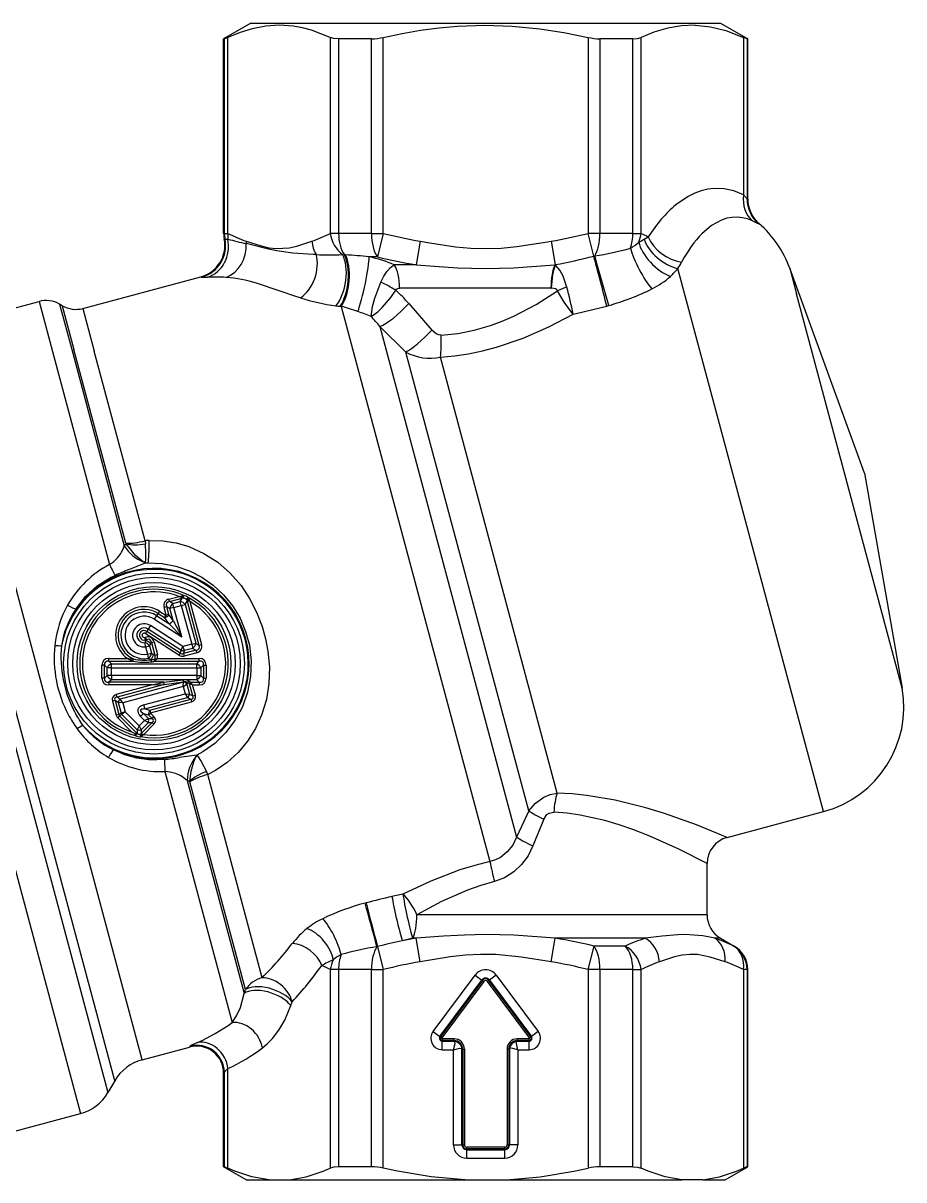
# Model space of a CAD drawing. Header units: millimetres. Extents: x 15 to 265, y 10 to 205.
# Drawn here: x 202.74 to 207.12, y 76.72 to 82.48 of the extents above; entities that cross this region are included whole.
import ezdxf

# ---------------------------------------------------------------- set-up
doc = ezdxf.new("R2010")
doc.units = ezdxf.units.MM
doc.layers.add('WIRENO', color=250, linetype='Continuous')

# ---------------------------------------------------------------- blocks, each defined once
blk = doc.blocks.new('ReguladorAgua')
at = {"color": 7}
for p, q in [((347.9183, 125.9339), (341.6613, 124.2574)), ((341.2937, 125.6294), (341.6613, 124.2574)), ((347.8938, 125.6529), (341.836, 124.0297)), ((341.9344, 123.9729), (347.8465, 125.557)), ((348.1945, 125.3757), (348.4019, 124.6016)), ((342.1091, 123.7452), (347.822, 125.2759)), ((348.4019, 124.6016), (348.0294, 124.5018)), ((348.0294, 124.5018), (346.2177, 124.0163)), ((348.3794, 124.4309), (348.0148, 124.3331)), ((348.3666, 124.4086), (348.3794, 124.4309)), ((348.0148, 124.3331), (346.3749, 123.8937)), ((348.3666, 124.4086), (348.004, 124.3114)), ((346.3963, 123.8806), (348.004, 124.3114)), ((348.3441, 124.2378), (347.9894, 124.1428)), ((348.3441, 124.2378), (348.6064, 123.259)), ((346.4162, 123.7212), (347.9894, 124.1428)), ((345.2756, 124.0793), (345.3826, 124.0793)), ((345.2756, 124.0575), (345.2756, 124.0793)), ((345.2756, 124.0575), (345.3826, 124.0575)), ((345.2976, 124.0354), (345.2756, 124.0575)), ((345.2976, 124.0354), (345.3606, 124.0354)), ((345.2976, 124.001), (345.2976, 124.0354)), ((345.3606, 124.0354), (345.3826, 124.0575)), ((345.3606, 124.001), (345.3606, 124.0354)), ((345.3826, 124.0575), (345.3826, 124.0793)), ((341.9344, 123.9729), (341.836, 124.0297)), ((344.9475, 123.9486), (344.8315, 123.8326)), ((344.9629, 123.9331), (344.9475, 123.9486)), ((345.0843, 123.9915), (344.9675, 123.9602)), ((344.9732, 123.9391), (344.9675, 123.9602)), ((345.09, 123.9704), (344.9732, 123.9391)), ((344.9846, 123.9193), (344.9732, 123.9391)), ((345.0744, 123.9434), (344.9846, 123.9193)), ((345.0722, 123.9071), (345.0744, 123.9434)), ((345.0744, 123.9434), (345.09, 123.9704)), ((345.09, 123.9704), (345.0843, 123.9915)), ((345.1025, 123.9271), (345.1181, 123.9541)), ((345.1181, 123.9541), (345.1392, 123.9598)), ((345.223, 123.5626), (345.1181, 123.9541)), ((345.2193, 123.661), (345.1392, 123.9598)), ((345.2193, 123.661), (345.2193, 124.023)), ((345.2411, 124.023), (345.2193, 124.023)), ((345.2411, 123.565), (345.2411, 124.023)), ((345.2631, 124.001), (345.2411, 124.023)), ((345.2631, 123.2929), (345.2631, 124.001)), ((345.2976, 124.001), (345.2631, 124.001)), ((345.2976, 123.2929), (345.2976, 124.001)), ((345.2976, 124.001), (345.3606, 124.001)), ((345.3606, 124.001), (345.3951, 124.001)), ((345.3606, 124.001), (345.3606, 123.2929)), ((345.3951, 124.001), (345.4171, 124.023)), ((345.3951, 124.001), (345.3951, 123.2929)), ((345.4171, 124.023), (345.4389, 124.023)), ((345.4171, 124.023), (345.4171, 123.8216)), ((345.4389, 124.023), (345.4389, 123.8683)), ((344.9629, 123.9331), (344.8184, 123.7886)), ((344.8481, 123.7872), (344.9743, 123.9134)), ((344.8806, 123.7709), (344.9965, 123.8868)), ((344.9743, 123.9134), (344.9629, 123.9331)), ((344.9965, 123.8868), (344.9743, 123.9134)), ((344.9965, 123.8868), (344.9846, 123.9193)), ((345.0722, 123.9071), (344.9965, 123.8868)), ((345.0722, 123.9071), (345.1025, 123.9271)), ((345.2069, 123.4043), (345.0722, 123.9071)), ((345.2432, 123.4022), (345.1025, 123.9271)), ((346.1769, 123.856), (346.2331, 123.7188)), ((346.3963, 123.8806), (346.3901, 123.8793)), ((342.1091, 123.7452), (342.2144, 123.3523)), ((344.7901, 123.7585), (344.7913, 123.7559)), ((344.7991, 123.7996), (344.7983, 123.7981)), ((344.8084, 123.7462), (344.7997, 123.7433)), ((344.808, 123.7328), (344.8084, 123.7462)), ((344.8169, 123.7547), (344.8084, 123.7462)), ((344.8106, 123.7613), (344.8107, 123.7597)), ((344.8315, 123.8326), (344.8152, 123.8053)), ((344.8152, 123.8053), (344.8184, 123.7886)), ((344.8481, 123.7547), (344.8169, 123.7547)), ((344.8169, 123.7547), (344.9089, 123.6627)), ((344.8184, 123.7886), (344.8176, 123.7872)), ((344.8481, 123.7872), (344.8176, 123.7872)), ((344.8806, 123.7709), (344.8481, 123.7872)), ((344.8806, 123.7709), (344.8481, 123.7547)), ((344.8481, 123.7547), (344.9089, 123.6939)), ((344.8806, 123.7709), (344.9252, 123.7264)), ((344.9252, 123.7264), (344.9575, 123.7587)), ((344.9575, 123.7587), (344.9819, 123.7343)), ((344.808, 123.7328), (344.7997, 123.7433)), ((344.808, 123.7328), (344.8935, 123.6473)), ((344.9089, 123.6627), (344.8935, 123.6473)), ((344.9252, 123.7264), (344.9089, 123.6939)), ((344.9089, 123.6939), (344.9089, 123.6627)), ((344.9252, 123.7264), (344.9414, 123.6939)), ((344.9414, 123.6939), (344.9819, 123.7343)), ((344.9414, 123.6939), (344.9414, 123.6627)), ((344.9414, 123.6627), (344.9705, 123.6918)), ((344.9414, 123.6627), (344.9568, 123.6473)), ((344.9568, 123.6473), (344.9859, 123.6764)), ((344.9819, 123.7343), (344.9705, 123.6918)), ((344.9705, 123.6918), (344.9859, 123.6764)), ((345.0089, 123.6815), (344.9878, 123.6758)), ((344.9878, 123.6758), (345.0791, 123.3354)), ((345.0203, 123.724), (345.0089, 123.6815)), ((345.0089, 123.6815), (345.1002, 123.341)), ((345.0536, 123.733), (345.0203, 123.724)), ((345.0203, 123.724), (345.1157, 123.368)), ((345.0536, 123.733), (345.1461, 123.388)), ((345.2193, 123.661), (345.223, 123.5626)), ((345.2193, 123.661), (345.2411, 123.565)), ((345.4111, 123.6697), (345.4108, 123.6722)), ((345.431, 123.6752), (345.4288, 123.6746)), ((345.4292, 123.6721), (345.4288, 123.6746)), ((345.4292, 123.6721), (345.431, 123.6752)), ((345.4404, 123.6947), (345.431, 123.6752)), ((345.4744, 123.7008), (345.4404, 123.6947)), ((345.466, 123.441), (345.6457, 123.7192)), ((345.5706, 123.6681), (345.4672, 123.6403)), ((345.4672, 123.6403), (345.4732, 123.6508)), ((345.4833, 123.6675), (345.4732, 123.6508)), ((345.5356, 123.7172), (345.4744, 123.7008)), ((345.4744, 123.7008), (345.4833, 123.6675)), ((345.5445, 123.6839), (345.4833, 123.6675)), ((345.4843, 123.4291), (345.6641, 123.7073)), ((345.5081, 123.4254), (345.6826, 123.6954)), ((345.5356, 123.7172), (345.5698, 123.7213)), ((345.5356, 123.7172), (345.5445, 123.6839)), ((345.5371, 123.4067), (345.7115, 123.6767)), ((345.5706, 123.6681), (345.5601, 123.6741)), ((345.5706, 123.6681), (345.5762, 123.647)), ((345.5845, 123.7163), (345.5928, 123.7185)), ((345.595, 123.7103), (345.5845, 123.7163)), ((345.5928, 123.7185), (345.6138, 123.7242)), ((345.5928, 123.7185), (345.595, 123.7103)), ((345.595, 123.7103), (345.6161, 123.7159)), ((345.6138, 123.7242), (345.6161, 123.7159)), ((345.6641, 123.7073), (345.6457, 123.7192)), ((345.6826, 123.6954), (345.6641, 123.7073)), ((345.7115, 123.6767), (345.6826, 123.6954)), ((346.2331, 123.7188), (346.2338, 123.6958)), ((346.2331, 123.7188), (346.2413, 123.7166)), ((346.4162, 123.7212), (346.3895, 123.7186)), ((344.5008, 123.5563), (342.4178, 122.9981)), ((345.223, 123.5626), (345.2442, 123.4016)), ((345.2411, 123.565), (345.2623, 123.404)), ((345.4171, 123.6425), (345.4171, 123.2709)), ((345.4171, 123.6425), (345.4203, 123.6375)), ((345.4323, 123.6478), (345.4334, 123.6433)), ((345.4389, 123.6192), (345.4389, 123.2709)), ((345.4672, 123.6403), (345.4728, 123.6193)), ((345.5762, 123.647), (345.4728, 123.6193)), ((345.7645, 123.6424), (345.6184, 123.4164)), ((345.7934, 123.6237), (345.7283, 123.523)), ((345.7283, 123.523), (345.7778, 123.559)), ((345.7645, 123.6424), (345.7934, 123.6237)), ((345.8119, 123.6118), (345.7778, 123.559)), ((345.7778, 123.559), (345.7962, 123.5472)), ((345.7934, 123.6237), (345.8119, 123.6118)), ((345.8302, 123.5999), (345.7962, 123.5472)), ((345.7974, 123.5454), (345.8628, 123.5629)), ((345.8119, 123.6118), (345.8302, 123.5999)), ((345.8684, 123.5419), (345.8628, 123.5629)), ((345.7283, 123.523), (345.6184, 123.4164)), ((345.7535, 123.4883), (345.6184, 123.4164)), ((345.6184, 123.4164), (345.8618, 123.4816)), ((345.7535, 123.4883), (345.8031, 123.5244)), ((345.7535, 123.4883), (345.8528, 123.5149)), ((345.8031, 123.5244), (345.7974, 123.5454)), ((345.8031, 123.5244), (345.8684, 123.5419)), ((345.8528, 123.5149), (345.8684, 123.5419)), ((345.8618, 123.4816), (345.8528, 123.5149)), ((345.8618, 123.4816), (345.8951, 123.4905)), ((345.8618, 123.4816), (345.8781, 123.4207)), ((345.8951, 123.4905), (345.9106, 123.5175)), ((345.8951, 123.4905), (345.9114, 123.4296)), ((345.9106, 123.5175), (345.9317, 123.5231)), ((345.9106, 123.5175), (345.9383, 123.4141)), ((345.9317, 123.5231), (345.9541, 123.4396)), ((344.4259, 123.3715), (342.6595, 122.8982)), ((344.6362, 123.2909), (344.6163, 123.4379)), ((345.1157, 123.368), (345.1002, 123.341)), ((345.1461, 123.388), (345.1157, 123.368)), ((345.1461, 123.388), (345.1439, 123.3517)), ((345.227, 123.374), (345.1439, 123.3517)), ((345.2069, 123.4043), (345.1461, 123.388)), ((345.2069, 123.4043), (345.227, 123.374)), ((345.2069, 123.4043), (345.2432, 123.4022)), ((345.227, 123.374), (345.2405, 123.3662)), ((345.2405, 123.3662), (345.2295, 123.3519)), ((345.2432, 123.4022), (345.2442, 123.4016)), ((345.48, 123.4015), (345.4589, 123.3958)), ((345.4864, 123.293), (345.4589, 123.3958)), ((345.4843, 123.4291), (345.466, 123.441)), ((345.5075, 123.2986), (345.48, 123.4015)), ((345.5038, 123.3977), (345.48, 123.4015)), ((345.5081, 123.4254), (345.4843, 123.4291)), ((345.5371, 123.4067), (345.5038, 123.3977)), ((345.5231, 123.3256), (345.5038, 123.3977)), ((345.5371, 123.4067), (345.5081, 123.4254)), ((345.5564, 123.3345), (345.5371, 123.4067)), ((345.914, 123.3718), (345.5497, 123.2742)), ((345.8781, 123.4207), (345.5564, 123.3345)), ((345.887, 123.3874), (345.5653, 123.3012)), ((345.8781, 123.4207), (345.9114, 123.4296)), ((345.8781, 123.4207), (345.887, 123.3874)), ((345.887, 123.3874), (345.914, 123.3718)), ((345.9114, 123.4296), (345.9383, 123.4141)), ((345.914, 123.3718), (345.9176, 123.3582)), ((345.928, 123.3768), (345.9262, 123.3747)), ((345.9383, 123.4141), (345.9456, 123.416)), ((345.944, 123.3631), (345.9407, 123.3608)), ((345.9408, 123.4046), (345.941, 123.4065)), ((345.941, 123.4065), (345.9456, 123.416)), ((345.9541, 123.4396), (345.9456, 123.416)), ((345.9541, 123.4396), (345.9598, 123.4151)), ((345.9619, 123.4006), (345.9618, 123.4033)), ((342.2205, 123.3459), (342.2144, 123.3523)), ((342.6904, 122.8876), (344.414, 123.3495)), ((344.414, 123.3495), (344.42, 123.3515)), ((344.6362, 123.2909), (344.6302, 123.2849)), ((345.1002, 123.341), (345.0791, 123.3354)), ((345.1283, 123.3248), (345.2295, 123.3519)), ((345.1439, 123.3517), (345.1283, 123.3248)), ((345.1283, 123.3248), (345.134, 123.3037)), ((345.134, 123.3037), (345.2193, 123.3265)), ((345.2193, 123.3265), (345.2295, 123.3519)), ((345.2193, 123.3265), (345.2411, 123.343)), ((345.2193, 123.3265), (345.2193, 123.2709)), ((345.2411, 123.2709), (345.2193, 123.2709)), ((345.2521, 123.3573), (345.2411, 123.343)), ((345.2411, 123.343), (345.2411, 123.2709)), ((345.2631, 123.2929), (345.2411, 123.2709)), ((345.2976, 123.2929), (345.2631, 123.2929)), ((345.2976, 123.2929), (345.2976, 123.2585)), ((345.3606, 123.2929), (345.2976, 123.2929)), ((345.3606, 123.2929), (345.3951, 123.2929)), ((345.3606, 123.2929), (345.3606, 123.2585)), ((345.3951, 123.2929), (345.4171, 123.2709)), ((345.4171, 123.2709), (345.4389, 123.2709)), ((345.5075, 123.2986), (345.4864, 123.293)), ((345.5231, 123.3256), (345.5075, 123.2986)), ((345.5564, 123.3345), (345.5231, 123.3256)), ((345.5653, 123.3012), (345.5497, 123.2742)), ((345.5497, 123.2742), (345.5554, 123.2532)), ((345.9111, 123.3485), (345.5554, 123.2532)), ((345.5564, 123.3345), (345.5653, 123.3012)), ((345.9111, 123.3485), (345.9176, 123.3582)), ((345.9111, 123.3485), (345.9222, 123.3523)), ((345.9222, 123.3523), (345.9176, 123.3582)), ((342.7899, 122.7496), (344.4765, 123.2015)), ((344.4765, 123.2015), (344.5009, 123.2125)), ((345.2976, 123.2585), (345.2756, 123.2364)), ((345.2756, 123.2364), (345.2756, 123.2146)), ((345.3826, 123.2364), (345.2756, 123.2364)), ((345.3826, 123.2146), (345.2756, 123.2146)), ((345.3606, 123.2585), (345.2976, 123.2585)), ((345.3606, 123.2585), (345.3826, 123.2364)), ((345.3826, 123.2364), (345.3826, 123.2146)), ((348.6064, 123.259), (348.6037, 123.2521)), ((341.1119, 122.8816), (341.2202, 123.0691)), ((341.2085, 123.0338), (342.0353, 123.0338)), ((341.2202, 123.0633), (341.2202, 123.0691)), ((341.2202, 123.0691), (341.9971, 123.0691)), ((341.2202, 123.0633), (342.0034, 123.0633)), ((342.0034, 123.0633), (341.9971, 123.0691)), ((348.9215, 123.0645), (348.9201, 123.0585)), ((348.9668, 123.0691), (348.9668, 123.0633)), ((348.9668, 123.0691), (350.582, 123.0691)), ((348.9668, 123.0633), (348.9668, 123.0338)), ((348.9668, 123.0633), (350.582, 123.0633)), ((348.9668, 123.0338), (350.5937, 123.0338)), ((350.582, 123.0633), (350.582, 123.0691)), ((350.7119, 122.8441), (350.582, 123.0691)), ((341.1119, 122.8816), (341.1119, 122.695)), ((342.6595, 122.8982), (342.6904, 122.8876)), ((350.7119, 122.8441), (350.7119, 119.1828)), ((341.1119, 122.695), (341.1119, 122.5225)), ((341.1119, 122.5225), (341.1119, 121.0666)), ((342.5593, 122.5118), (342.5907, 122.5014)), ((348.4311, 122.4316), (348.4401, 122.4606)), ((348.7913, 122.3012), (348.7923, 122.3252)), ((342.857, 122.1838), (341.2085, 122.1838)), ((341.2202, 121.8421), (341.2202, 122.1153)), ((342.857, 122.1153), (341.2202, 122.1153)), ((342.857, 122.1153), (342.857, 122.1838)), ((342.857, 121.8421), (342.857, 122.1153)), ((348.9668, 122.1153), (348.9668, 122.1838)), ((350.5937, 122.1838), (348.9668, 122.1838)), ((348.9668, 121.8421), (348.9668, 122.1153)), ((350.582, 122.1153), (348.9668, 122.1153)), ((350.582, 121.8421), (350.582, 122.1153)), ((348.361, 122.0926), (343.7549, 120.8584)), ((348.3617, 122.1021), (348.361, 122.0926)), ((348.7892, 122.0665), (348.7887, 122.058)), ((348.7913, 122.0827), (348.7892, 122.0665)), ((341.2202, 121.8421), (342.857, 121.8421)), ((342.857, 121.8421), (342.857, 121.744)), ((343.4111, 121.8863), (343.4087, 121.8954)), ((348.772, 121.7931), (348.772, 121.8613)), ((348.9668, 121.8421), (348.9668, 121.744)), ((348.9668, 121.8421), (350.582, 121.8421)), ((341.2085, 121.744), (342.857, 121.744)), ((343.0481, 121.7921), (342.857, 121.744)), ((343.0481, 121.7921), (343.0469, 121.7967)), ((348.1944, 121.7735), (343.957, 120.6381)), ((348.1944, 121.7735), (347.9825, 121.5559)), ((348.9668, 121.744), (348.772, 121.7931)), ((348.9668, 121.744), (350.5937, 121.744)), ((343.4842, 121.5807), (343.4636, 121.6722)), ((348.707, 121.4718), (348.707, 121.6526)), ((343.1168, 121.4995), (343.0965, 121.5867)), ((344.1746, 120.5356), (347.9825, 121.5559)), ((348.5122, 120.3525), (348.5122, 121.6088)), ((342.922, 121.4385), (343.1168, 121.4718)), ((343.1168, 121.4718), (343.1168, 121.4995)), ((343.3117, 119.0566), (343.3117, 121.4646)), ((348.3853, 121.5331), (348.1639, 121.3411)), ((348.9019, 121.4385), (348.707, 121.4718)), ((342.1919, 121.2541), (342.2624, 121.2541)), ((342.1919, 121.2541), (342.1919, 121.1614)), ((342.2624, 121.2541), (342.2624, 121.1566)), ((342.2681, 121.2541), (342.2624, 121.2541)), ((342.2681, 121.1566), (342.2681, 121.2541)), ((342.2681, 121.2541), (342.2822, 121.2541)), ((342.2822, 121.1566), (342.2822, 121.2541)), ((342.2978, 121.269), (342.2894, 121.2577)), ((342.758, 120.9097), (342.2894, 121.2577)), ((342.2978, 121.269), (342.3012, 121.2736)), ((342.7664, 120.921), (342.2978, 121.269)), ((342.3432, 121.3302), (342.3012, 121.2736)), ((342.3012, 121.2736), (342.7699, 120.9256)), ((342.3432, 121.3302), (342.8119, 120.9822)), ((344.3222, 120.3006), (347.9389, 121.2697)), ((341.4017, 121.1614), (342.1919, 121.1614)), ((341.4017, 121.1614), (341.4017, 121.0909)), ((342.2681, 121.1566), (342.2624, 121.1566)), ((342.2681, 121.1566), (342.2822, 121.1566)), ((341.1119, 121.0666), (341.1119, 120.7216)), ((341.4017, 121.0909), (342.1967, 121.0909)), ((341.4017, 121.0852), (341.4017, 121.0909)), ((342.1967, 121.0852), (341.4017, 121.0852)), ((341.4017, 121.0852), (341.4017, 121.0711)), ((342.1967, 121.0711), (341.4017, 121.0711)), ((342.1967, 121.0852), (342.1967, 121.0909)), ((342.1967, 121.0852), (342.1967, 121.0711)), ((341.2919, 121.0516), (341.3624, 121.0516)), ((341.2919, 121.0516), (341.2919, 120.7366)), ((341.3624, 121.0516), (341.3624, 120.7366)), ((341.3681, 121.0516), (341.3624, 121.0516)), ((341.3681, 120.7366), (341.3681, 121.0516)), ((341.3681, 121.0516), (341.3822, 121.0516)), ((341.3822, 120.7366), (341.3822, 121.0516)), ((342.8119, 120.9822), (342.7699, 120.9256)), ((342.2894, 120.5305), (342.758, 120.8784)), ((342.2978, 120.5191), (342.7664, 120.8671)), ((342.7664, 120.921), (342.758, 120.9097)), ((342.7664, 120.8671), (342.758, 120.8784)), ((342.7664, 120.921), (342.7699, 120.9256)), ((342.7664, 120.8671), (342.7699, 120.8625)), ((342.7699, 120.8625), (342.3012, 120.5145)), ((342.8119, 120.8059), (342.3432, 120.4579)), ((342.8119, 120.8059), (342.7699, 120.8625)), ((341.1119, 120.7216), (341.1119, 119.2656)), ((341.2919, 120.7366), (341.3624, 120.7366)), ((341.3681, 120.7366), (341.3624, 120.7366)), ((341.3681, 120.7366), (341.3822, 120.7366)), ((341.4017, 120.703), (341.4017, 120.7171)), ((342.1967, 120.7171), (341.4017, 120.7171)), ((341.4017, 120.703), (341.4017, 120.6972)), ((342.1967, 120.703), (341.4017, 120.703)), ((341.4017, 120.6267), (341.4017, 120.6972)), ((342.1967, 120.6972), (341.4017, 120.6972)), ((342.1967, 120.703), (342.1967, 120.7171)), ((342.1967, 120.703), (342.1967, 120.6972)), ((342.1919, 120.6267), (341.4017, 120.6267)), ((342.1919, 120.6267), (342.1919, 120.5341)), ((342.2624, 120.6316), (342.2624, 120.5341)), ((342.2681, 120.6316), (342.2624, 120.6316)), ((342.2681, 120.5341), (342.2681, 120.6316)), ((342.2681, 120.6316), (342.2822, 120.6316)), ((342.2822, 120.5341), (342.2822, 120.6316)), ((344.1746, 120.5356), (343.957, 120.6381)), ((342.1919, 120.5341), (342.2624, 120.5341)), ((342.2681, 120.5341), (342.2624, 120.5341)), ((342.2681, 120.5341), (342.2822, 120.5341)), ((342.2978, 120.5191), (342.2894, 120.5305)), ((342.2978, 120.5191), (342.3012, 120.5145)), ((342.3432, 120.4579), (342.3012, 120.5145)), ((344.1042, 120.4111), (343.8828, 120.5015)), ((342.922, 120.3497), (343.1168, 120.3163)), ((343.1168, 119.57), (343.1168, 120.3163)), ((348.5122, 120.3525), (348.5121, 120.3496)), ((348.7068, 120.3195), (348.7034, 120.3151)), ((348.7034, 120.3151), (348.7073, 120.3164)), ((348.7073, 120.3164), (348.7067, 120.3195)), ((348.9019, 120.3497), (348.7073, 120.3164)), ((342.857, 120.0441), (341.2085, 120.0441)), ((342.857, 120.0441), (343.0519, 119.995)), ((342.857, 119.946), (342.857, 120.0441)), ((348.7784, 119.9967), (348.9668, 120.0441)), ((348.9668, 119.946), (348.9668, 120.0441)), ((350.5937, 120.0441), (348.9668, 120.0441)), ((342.857, 119.946), (341.2202, 119.946)), ((341.2202, 119.6728), (341.2202, 119.946)), ((342.857, 119.6728), (342.857, 119.946)), ((343.0519, 119.736), (343.0519, 119.995)), ((348.7784, 119.9967), (348.7804, 119.9891)), ((348.9668, 119.6728), (348.9668, 119.946)), ((350.582, 119.946), (348.9668, 119.946)), ((350.582, 119.6728), (350.582, 119.946)), ((348.3641, 119.8893), (348.3686, 119.8728)), ((341.2202, 119.6728), (342.857, 119.6728)), ((342.857, 119.6728), (342.857, 119.6043)), ((348.9668, 119.6728), (348.9668, 119.6043)), ((348.9668, 119.6728), (350.582, 119.6728)), ((341.2085, 119.6043), (342.857, 119.6043)), ((348.9185, 119.5792), (348.9385, 119.5445)), ((348.9668, 119.6043), (350.5937, 119.6043)), ((341.1119, 119.0931), (341.1119, 119.2656)), ((344.1679, 118.0904), (348.676, 119.2983)), ((350.7119, 119.1828), (350.7119, 118.9441)), ((341.1119, 119.0931), (341.1119, 118.9066)), ((343.3117, 119.0566), (343.7363, 119.0566)), ((343.1168, 118.9441), (343.0519, 118.8316)), ((343.1168, 118.9441), (343.1168, 118.9923)), ((350.7119, 118.9441), (350.582, 118.7191)), ((341.1119, 118.9066), (341.2202, 118.7191)), ((343.9537, 118.8898), (344.1679, 118.0904)), ((342.857, 118.7543), (341.2085, 118.7543)), ((342.857, 118.7248), (342.857, 118.7543)), ((343.0519, 118.8316), (343.0519, 118.837)), ((350.5937, 118.7543), (349.2863, 118.7543)), ((342.857, 118.7248), (341.2202, 118.7248)), ((341.2202, 118.7191), (341.2202, 118.7248)), ((341.2202, 118.7191), (342.857, 118.7191)), ((342.857, 118.7191), (342.857, 118.7248)), ((349.2537, 118.7248), (349.253, 118.7191)), ((349.253, 118.7191), (350.582, 118.7191)), ((350.582, 118.7248), (349.2537, 118.7248)), ((350.582, 118.7191), (350.582, 118.7248)), ((349.0486, 118.6308), (349.0492, 118.6262)), ((346.9763, 117.7513), (348.6775, 118.3705)), ((348.6775, 118.3705), (348.4642, 118.3134)), ((345.1935, 117.437), (348.4642, 118.3134)), ((346.9763, 117.7513), (345.1935, 117.437))]:
    blk.add_line(p, q, dxfattribs=at)
for points in [[(345.849, 124.2948), (345.9531, 124.2144), (346.0413, 124.1177), (346.1104, 124.0081), (346.1285, 123.9698)], [(344.6013, 123.5606), (344.5971, 123.6246), (344.5986, 123.6892), (344.6125, 123.7897), (344.6402, 123.8879), (344.6808, 123.9818)], [(346.2424, 123.7365), (346.2936, 123.7994), (346.3901, 123.8793)], [(346.4188, 123.6863), (346.4164, 123.574), (346.3989, 123.4641), (346.3676, 123.3578), (346.3114, 123.2331), (346.2375, 123.1181), (346.148, 123.0147), (346.045, 122.9247), (345.9379, 122.8532), (345.8232, 122.7952), (345.7031, 122.7501), (345.6026, 122.7221), (345.5001, 122.7019), (345.366, 122.6891), (345.2312, 122.6928), (345.0978, 122.7142), (344.9685, 122.7536), (344.8568, 122.8046), (344.7528, 122.8698), (344.6584, 122.9483), (344.5755, 123.0396), (344.5089, 123.138), (344.4765, 123.2015)], [(346.2338, 123.6958), (346.2281, 123.5803), (346.206, 123.4656), (346.1668, 123.3527), (346.1141, 123.2509), (346.0468, 123.1556), (345.9658, 123.0691), (345.8729, 122.9939), (345.7724, 122.9331), (345.664, 122.8864), (345.5504, 122.8556), (345.4195, 122.8406), (345.2883, 122.8456), (345.1601, 122.8702), (345.0385, 122.9132), (344.923, 122.9752), (344.8211, 123.0524), (344.7344, 123.1423), (344.6634, 123.2426), (344.6362, 123.2909)], [(346.2413, 123.7166), (346.258, 123.714), (346.3131, 123.7136), (346.3895, 123.7186)], [(342.2513, 123.2865), (342.2293, 123.332), (342.2205, 123.3459)], [(344.6194, 123.3016), (344.5795, 123.3188), (344.5008, 123.3408), (344.42, 123.3515)], [(344.6302, 123.2849), (344.585, 123.2547), (344.5009, 123.2125)], [(348.6037, 123.2521), (348.6024, 123.2441), (348.603, 123.201)], [(341.1119, 122.695), (341.1369, 122.8346), (341.1833, 122.9752), (341.2085, 123.0338)], [(341.2202, 123.0633), (341.22, 123.0622), (341.2188, 123.0581), (341.2085, 123.0338)], [(342.0353, 123.0338), (342.0106, 123.0581), (342.0034, 123.0633)], [(342.4178, 122.9981), (342.4733, 122.962), (342.5434, 122.9305), (342.6595, 122.8982)], [(350.582, 123.0633), (350.5822, 123.0622), (350.5834, 123.0581), (350.5937, 123.0338)], [(350.5937, 122.1838), (350.6528, 122.3388), (350.673, 122.4156), (350.6867, 122.4922), (350.6946, 122.6057), (350.6875, 122.7192), (350.6656, 122.8331), (350.6348, 122.9331), (350.5937, 123.0338)], [(348.8222, 122.629), (348.8361, 122.6963), (348.8816, 122.8819)], [(348.9019, 122.881), (348.8623, 122.7568), (348.8481, 122.693), (348.8412, 122.6295)], [(348.4401, 122.4606), (348.4898, 122.6092), (348.5536, 122.7964)], [(342.2077, 122.747), (342.2425, 122.7052), (342.2841, 122.6649), (342.3544, 122.611), (342.4384, 122.5621), (342.5593, 122.5118)], [(348.7923, 122.3252), (348.8035, 122.4939), (348.8222, 122.629)], [(348.8412, 122.6295), (348.8481, 122.5246), (348.8621, 122.4613), (348.9019, 122.3366)], [(341.1119, 122.5225), (341.1369, 122.383), (341.1833, 122.2424), (341.2085, 122.1838)], [(341.2202, 122.1153), (341.2173, 122.1533), (341.2085, 122.1838)], [(350.582, 122.1153), (350.5849, 122.1532), (350.5937, 122.1838)], [(348.2776, 121.8457), (348.3164, 121.7906), (348.3514, 121.7532), (348.4348, 121.6821), (348.4946, 121.641)], [(348.2776, 121.8457), (348.3595, 121.8327), (348.4293, 121.8137), (348.5618, 121.7638)], [(341.1119, 121.0666), (341.1369, 121.3457), (341.1833, 121.6268), (341.2085, 121.744)], [(348.5618, 121.7638), (348.612, 121.7385), (348.6542, 121.7106), (348.683, 121.6849), (348.707, 121.6526)], [(350.5937, 121.744), (350.6263, 121.5887), (350.6528, 121.4341), (350.673, 121.2804), (350.6867, 121.1273), (350.6946, 120.9003), (350.6875, 120.6733), (350.6656, 120.4454), (350.6348, 120.2454), (350.5937, 120.0441)], [(348.4946, 121.641), (348.5026, 121.6354), (348.5103, 121.622), (348.5122, 121.6088)], [(343.7549, 120.8584), (343.722, 120.9843), (343.6836, 121.1084), (343.5919, 121.3499), (343.4842, 121.5807)], [(343.1168, 120.3163), (343.1414, 120.6601), (343.1474, 120.8935), (343.144, 121.0688), (343.1347, 121.243), (343.1168, 121.4718)], [(343.5877, 120.8224), (343.5548, 120.935), (343.5159, 121.0457), (343.4223, 121.2604), (343.3117, 121.4646)], [(348.707, 121.4718), (348.6824, 121.1291), (348.6764, 120.8963), (348.6822, 120.6632), (348.7067, 120.3195)], [(342.922, 120.3497), (342.9614, 120.5971), (342.9812, 120.8095), (342.9826, 120.9366), (342.9758, 121.0625), (342.9617, 121.189), (342.922, 121.4385)], [(348.9019, 121.4385), (348.8882, 121.3581), (348.8565, 121.1446), (348.8447, 121.018), (348.8407, 120.8918), (348.8451, 120.7646), (348.8573, 120.6369), (348.8967, 120.3798), (348.9019, 120.3497)], [(347.9389, 121.2697), (347.9503, 121.1527), (347.9679, 121.0359), (347.9918, 120.9199), (348.0216, 120.8053), (348.0969, 120.5832), (348.1903, 120.3702), (348.2974, 120.1672)], [(348.1218, 121.2643), (348.1239, 121.2839), (348.1323, 121.3039), (348.1639, 121.3411)], [(348.1218, 121.2643), (348.1361, 121.1266), (348.1627, 120.9899), (348.2014, 120.8555), (348.2377, 120.7568), (348.2796, 120.6602), (348.3778, 120.4741), (348.4906, 120.2982)], [(342.1919, 121.1614), (342.2448, 121.1485), (342.2577, 121.1506), (342.2624, 121.1566)], [(342.1919, 121.1614), (342.2048, 121.1084), (342.2027, 121.0955), (342.1967, 121.0909)], [(343.8828, 120.5015), (343.8019, 120.5421), (343.7289, 120.5956), (343.6669, 120.6617), (343.6192, 120.7381), (343.5877, 120.8224)], [(343.957, 120.6381), (343.8902, 120.6698), (343.8329, 120.7147), (343.7886, 120.772), (343.7683, 120.8137), (343.7549, 120.8584)], [(341.1119, 120.7216), (341.1369, 120.4425), (341.1833, 120.1613), (341.2085, 120.0441)], [(342.1919, 120.6267), (342.2048, 120.6797), (342.2027, 120.6926), (342.1967, 120.6972)], [(342.1919, 120.6267), (342.2448, 120.6396), (342.2577, 120.6376), (342.2624, 120.6316)], [(344.1746, 120.5356), (344.2384, 120.4816), (344.2869, 120.4117), (344.3092, 120.3577), (344.3222, 120.3006)], [(344.1042, 120.4111), (344.143, 120.3858), (344.1558, 120.3685), (344.1646, 120.3277)], [(343.7363, 119.0566), (343.8565, 119.2908), (343.9644, 119.531), (344.0192, 119.672), (344.058, 119.7852), (344.0933, 119.9043), (344.1393, 120.1104), (344.155, 120.2179), (344.1646, 120.3277)], [(343.9537, 118.8898), (344.0581, 119.1447), (344.1528, 119.41), (344.2004, 119.5654), (344.2637, 119.8205), (344.3031, 120.0544), (344.3156, 120.1762), (344.3222, 120.3006)], [(348.2974, 120.1672), (348.3142, 120.1824), (348.3961, 120.2432), (348.4906, 120.2982)], [(348.4906, 120.2982), (348.4954, 120.3006), (348.5015, 120.3065), (348.5056, 120.3137), (348.5099, 120.3276), (348.5121, 120.3496)], [(348.5214, 120.2197), (348.611, 120.2503), (348.6615, 120.2783), (348.7034, 120.3151)], [(348.3686, 119.8728), (348.7157, 119.972), (348.7804, 119.9891)], [(341.2202, 119.6728), (341.2173, 119.6349), (341.2085, 119.6043)], [(350.582, 119.6728), (350.5849, 119.6349), (350.5937, 119.6043)], [(341.1119, 119.2656), (341.1369, 119.4051), (341.1833, 119.5457), (341.2085, 119.6043)], [(343.1168, 118.9923), (343.1364, 119.0925), (343.1474, 119.2403), (343.1459, 119.3006), (343.1348, 119.4291), (343.1168, 119.57)], [(350.6943, 119.156), (350.6899, 119.2692), (350.6707, 119.3828), (350.6371, 119.4972), (350.5937, 119.6043)], [(342.922, 118.9071), (342.9614, 119.0308), (342.9812, 119.137), (342.9826, 119.2006), (342.9758, 119.2636), (342.9617, 119.3268), (342.922, 119.4515)], [(349.2863, 118.7543), (349.3195, 118.8337), (349.3375, 118.9148), (349.3402, 118.9967), (349.3336, 119.0507), (349.3205, 119.1046), (349.3006, 119.1589), (349.2741, 119.2126), (349.2027, 119.3168)], [(350.6943, 119.156), (350.6814, 119.0284), (350.65, 118.9), (350.5937, 118.7543)], [(341.1119, 119.0931), (341.1369, 118.9535), (341.1833, 118.813), (341.2085, 118.7543)], [(349.07, 118.6798), (349.0866, 118.7215), (349.0972, 118.764), (349.1016, 118.807), (349.0999, 118.8501), (349.0919, 118.8932), (349.0779, 118.936), (349.0323, 119.0198), (348.9634, 119.1011)], [(341.2202, 118.7248), (341.22, 118.7259), (341.2188, 118.73), (341.2085, 118.7543)], [(349.2863, 118.7543), (349.2583, 118.7301), (349.2543, 118.726), (349.2538, 118.7251), (349.2537, 118.7248)], [(350.582, 118.7248), (350.5822, 118.7259), (350.5834, 118.73), (350.5937, 118.7543)], [(349.07, 118.6798), (349.0522, 118.6422), (349.0487, 118.6323), (349.0486, 118.6308)]]:
    blk.add_lwpolyline(points, dxfattribs=at)
for radius in [0.7506, 0.7162, 0.6732, 0.6387]:
    blk.add_circle((345.3966, 123.647), radius, dxfattribs=at)
for centre, radius, start, end in [((348.1846, 124.5434), 0.225, 330, 15), ((345.4423, 123.4763), 0.9992, 83.94759, 118.00965), ((345.4537, 123.4336), 0.9859, 84.68161, 117.54956), ((346.0411, 124.4175), 0.4962, 173.92713, 180.26727), ((345.4638, 123.6282), 0.8459, 60.40842, 84.30495), ((345.3966, 123.647), 0.7824, 130.93511, 79.06319), ((345.4628, 123.442), 1.039, 118.11633, 125.85081), ((345.4297, 123.6796), 0.7445, 55.72687, 81.09088), ((345.4613, 123.6207), 0.8536, 27.61359, 60.51589), ((348.5614, 124.2961), 0.225, 150, 195.00001), ((342.0235, 124.3545), 0.375, 195.00001, 240), ((345.3966, 123.647), 0.7902, 154.93197, 55.07351), ((345.3483, 123.5966), 0.8466, 125.70159, 149.58614), ((345.3517, 123.6586), 0.7446, 128.90923, 154.27874), ((345.3966, 123.647), 0.6167, 336.4522, 165.66976), ((345.3966, 123.647), 0.5948, 339.59649, 161.81582), ((344.4532, 123.992), 0.4961, 29.73159, 36.0714), ((345.4288, 123.4776), 0.9355, 117.44512, 125.62199), ((341.7469, 123.6481), 0.375, 15, 60), ((345.3531, 123.592), 0.853, 149.47943, 182.39976), ((344.979, 123.9172), 0.0445, 104.8886, 135.11143), ((344.9757, 123.9228), 0.0165, 98.8155, 141.18453), ((345.6309, 123.7287), 0.2155, 327.1286, 155.58603), ((345.6309, 123.7287), 0.2373, 327.1286, 143.98219), ((342.9778, 122.5601), 3.4516, 22.05203, 24.10447), ((346.5108, 124.208), 0.35, 213.18465, 227.77953), ((346.4602, 124.1656), 0.2848, 229.59, 252.58866), ((345.7303, 123.7034), 0.3348, 150.50122, 159.33053), ((346.2416, 123.7752), 0.808, 173.38233, 176.97576), ((345.6309, 123.7287), 0.1935, 327.1286, 190.1357), ((345.6309, 123.7287), 0.159, 327.1286, 190.13567), ((346.2137, 123.7092), 0.245, 43.97565, 48.86595), ((345.3966, 123.647), 0.6167, 169.57688, 332.59043), ((344.8578, 123.7651), 0.0681, 151.01498, 185.58057), ((344.8054, 123.7213), 0.0403, 82.70654, 112.4022), ((344.8083, 123.7201), 0.0397, 86.50229, 115.37404), ((344.8748, 123.8025), 0.0956, 209.2355, 218.2511), ((344.8284, 123.8288), 0.043, 225.47662, 255.3435), ((344.8716, 123.6181), 0.1954, 106.76473, 111.75924), ((344.8801, 123.7409), 0.0718, 164.92683, 175.83119), ((344.8547, 123.7632), 0.0442, 147.11267, 182.48942), ((344.836, 123.785), 0.0358, 225.035, 237.87564), ((345.8408, 123.7288), 0.4337, 167.6388, 187.4915), ((345.4346, 123.8599), 0.0421, 245.44872, 270.13726), ((345.8596, 123.7288), 0.4341, 168.16357, 187.1669), ((345.6309, 123.7287), 0.096, 327.1286, 186.92436), ((345.6309, 123.7287), 0.0615, 327.1286, 186.92436), ((345.6309, 123.7287), 0.0395, 327.1286, 195.00001), ((345.6309, 123.7287), 0.0177, 327.12872, 195.00001), ((345.3966, 123.647), 0.5948, 171.70544, 329.8817), ((344.9786, 123.6452), 0.0474, 50.1383, 99.8617), ((344.9868, 123.6758), 0.001, 1.31241, 143.36303), ((345.5697, 123.6903), 0.16, 187.41434, 197.40299), ((345.5911, 123.6803), 0.1621, 182.90574, 191.57548), ((345.4958, 123.7344), 0.0682, 215.686, 259.44951), ((345.6912, 123.9004), 0.2615, 235.87928, 239.91312), ((345.5068, 123.7367), 0.0649, 305.58389, 346.34037), ((345.6186, 123.8398), 0.128, 247.6381, 254.58026), ((346.3931, 123.6455), 0.176, 148.89285, 155.3941), ((346.4722, 123.7139), 0.2309, 174.39727, 179.32229), ((345.8372, 123.6591), 0.5823, 2.67831, 6.1228), ((344.1516, 123.5756), 0.3496, 342.21275, 356.82486), ((348.027, 123.9142), 3.4439, 185.89288, 187.94997), ((345.2235, 123.6286), 0.066, 269.5585, 285.44148), ((345.4346, 123.6165), 0.0314, 94.17599, 123.86133), ((345.4401, 123.6105), 0.0335, 101.42373, 126.18677), ((345.5018, 123.7021), 0.104, 218.37418, 232.80245), ((345.5151, 123.6493), 0.0819, 184.22402, 201.59252), ((345.4555, 123.6775), 0.0607, 254.10029, 286.53007), ((345.8302, 123.5707), 0.0538, 192.52793, 239.60068), ((344.216, 123.5643), 0.2849, 317.42844, 340.42138), ((345.7967, 123.5463), 0.000978, 123.63504, 308.49367), ((344.6575, 123.2924), 0.2448, 161.13408, 166.03018), ((345.5121, 123.4106), 0.0552, 146.62487, 195.50372), ((345.5049, 123.4117), 0.0269, 139.80507, 202.32354), ((345.9095, 123.4189), 0.0473, 275.4075, 290.73783), ((345.8205, 123.4192), 0.1146, 327.87971, 337.1701), ((345.8907, 123.446), 0.0988, 288.5898, 300.40963), ((345.8991, 123.332), 0.0506, 34.62164, 57.61181), ((345.8795, 123.4158), 0.0622, 321.16023, 349.6557), ((345.902, 123.3299), 0.0536, 38.24174, 60.95172), ((345.8906, 123.3927), 0.0523, 15.29103, 24.13631), ((345.9612, 123.454), 0.0535, 247.53525, 270.76762), ((345.9589, 123.4546), 0.0514, 249.60854, 273.16859), ((345.876, 123.4185), 0.0878, 320.8274, 348.2199), ((345.9577, 123.4929), 0.0778, 261.06652, 271.55979), ((345.8711, 123.3945), 0.0911, 5.60852, 13.06992), ((341.9971, 123.2941), 0.225, 270, 15), ((342.0021, 123.2891), 0.2257, 270.34478, 14.58404), ((343.8281, 124.0054), 1.733, 204.50889, 215.5349), ((344.4298, 123.1659), 0.2331, 30.69964, 35.57791), ((344.534, 123.147), 0.1766, 54.61883, 61.10131), ((347.4387, 123.1353), 1.1661, 355.72455, 3.23168), ((348.8648, 123.3235), 0.2707, 195.28537, 281.79339), ((348.8672, 123.3289), 0.27, 194.99984, 281.61499), ((343.521, 123.7327), 1.642, 205.19237, 216.88916), ((347.4582, 123.1364), 1.1469, 342.7526, 355.5942), ((355.0854, 121.4372), 6.3698, 165.4715, 166.89036), ((350.0506, 122.4822), 1.216, 153.02686, 160.85554), ((349.0112, 123.0443), 0.0922, 171.18543, 185.74877), ((348.9365, 122.7956), 0.2401, 82.73785, 94.1074), ((348.9668, 122.8439), 0.2251, 90.00733, 101.61634), ((348.8803, 122.6295), 0.2524, 85.10169, 89.70751), ((344.7806, 124.7233), 2.8033, 224.75452, 232.50757), ((344.5124, 124.5329), 2.7966, 226.59195, 234.54727), ((342.6031, 121.8962), 0.7651, 38.95501, 51.98107), ((350.1872, 121.8837), 1.8395, 162.67156, 172.0701), ((342.6978, 121.9761), 0.6414, 24.93391, 38.7318), ((348.9246, 122.0753), 0.2623, 94.97175, 120.54216), ((350.0507, 122.7354), 1.2162, 199.14243, 206.97009), ((341.6607, 122.7873), 1.3399, 333.22971, 336.58322), ((342.0308, 121.7583), 0.9925, 23.83015, 30.01461), ((341.3423, 121.3349), 2.141, 15.17605, 25.20031), ((350.6912, 122.1916), 1.903, 176.69969, 183.28254), ((342.8236, 121.9237), 0.2622, 63.9559, 82.67904), ((342.7067, 121.9624), 0.3044, 25.69295, 40.32954), ((348.9761, 122.0559), 0.6161, 172.39738, 175.70279), ((340.6359, 121.4204), 2.4401, 8.87179, 16.03466), ((345.0902, 123.0476), 3.4075, 341.31436, 343.72513), ((345.6645, 122.2257), 3.1288, 353.31314, 356.92812), ((346.8025, 122.4499), 1.594, 337.72789, 341.94631), ((340.7717, 121.8463), 0.4485, 346.81818, 359.46199), ((336.0984, 147.9655), 27.0757, 284.87038, 285.66399), ((347.0884, 106.9502), 15.3821, 103.83123, 105.22816), ((335.3108, 119.7839), 8.3686, 13.04027, 14.54964), ((347.5169, 122.6378), 1.0982, 308.08765, 313.84096), ((347.4659, 122.1523), 1.338, 338.06809, 347.44046), ((351.0304, 121.8463), 0.4485, 180.53797, 193.18188), ((338.9319, 120.7494), 4.0491, 9.79838, 14.22003), ((337.6079, 120.4007), 5.6153, 12.19394, 14.34691), ((347.5942, 122.2135), 1.0671, 327.55454, 335.0738), ((352.9986, 120.7708), 4.3485, 166.40341, 170.72328), ((352.8916, 120.7494), 4.0488, 165.77881, 170.20083), ((347.6175, 122.4205), 1.1735, 310.86591, 318.37467), ((339.0685, 120.8153), 4.1012, 9.21143, 10.84261), ((348.3413, 121.3551), 0.4113, 150.76245, 191.97972), ((342.2867, 121.2541), 0.0948, 53.40555, 180), ((342.2867, 121.2541), 0.0243, 53.40554, 180), ((342.2867, 121.2541), 0.0186, 53.40554, 180), ((342.2867, 121.2541), 0.0045, 53.40554, 179.99957), ((341.4017, 121.0516), 0.1098, 90, 180), ((342.1882, 121.165), 0.0746, 276.52872, 353.47123), ((342.1967, 121.1566), 0.0714, 270, 0), ((342.1967, 121.1566), 0.0855, 270.00002, 0), ((341.4017, 121.0516), 0.0393, 90, 180), ((341.4017, 121.0516), 0.0336, 90, 180), ((341.4017, 121.0516), 0.0195, 90, 179.99981), ((342.7464, 120.8941), 0.1098, 306.59449, 53.40554), ((342.7464, 120.8941), 0.0195, 306.59446, 53.4054), ((342.7464, 120.8941), 0.0336, 306.59446, 53.40554), ((342.7464, 120.8941), 0.0393, 306.59446, 53.40554), ((344.5516, 116.7695), 4.1659, 101.02531, 103.37738), ((341.4017, 120.7366), 0.1098, 180, 270), ((341.4017, 120.7366), 0.0393, 180, 270), ((341.4017, 120.7366), 0.0336, 180, 270), ((341.4017, 120.7366), 0.0195, 180, 269.99982), ((342.1967, 120.6316), 0.0855, 0.00002, 90), ((342.1967, 120.6316), 0.0714, 0, 90), ((342.1882, 120.6231), 0.0746, 6.52872, 83.47123), ((342.2867, 120.5341), 0.0948, 180.00001, 306.59446), ((342.2867, 120.5341), 0.0243, 180, 306.59446), ((342.2867, 120.5341), 0.0186, 180, 306.59446), ((342.2867, 120.5341), 0.0045, 180, 306.59402), ((338.9321, 121.0388), 4.0489, 345.77889, 350.20078), ((338.8254, 121.0173), 4.3483, 346.40243, 350.7225), ((346.813, 119.5935), 1.8196, 20.13051, 22.78456), ((353.77, 121.2748), 5.1526, 190.71943, 194.36204), ((352.8919, 121.0387), 4.0491, 189.79838, 194.22002), ((346.1209, 129.94), 10.0123, 282.55533, 283.87239), ((356.0635, 121.8872), 7.9543, 192.48788, 194.54638), ((340.7717, 119.9418), 0.4485, 0.53801, 13.18182), ((351.0304, 119.9418), 0.4485, 166.81812, 179.46203), ((343.085, 141.1397), 21.8962, 283.95129, 285.07112), ((351.0699, 120.33), 2.3147, 188.46757, 195.97216), ((350.355, 120.4277), 2.0624, 195.60664, 206.28885), ((341.7969, 119.1487), 1.3855, 17.70308, 25.07996), ((349.0932, 119.8211), 0.2795, 207.24991, 224.74814), ((349.6159, 119.9751), 0.8019, 205.93567, 209.58317), ((349, 119.8634), 0.2612, 246.24303, 262.70838), ((341.7731, 119.0527), 1.2162, 19.14243, 26.97009), ((350.1797, 118.9928), 1.3583, 153.24533, 156.03993), ((349.094, 119.8018), 0.6544, 206.05617, 222.30173), ((349.1677, 119.878), 0.7601, 222.81637, 229.6983), ((349.051, 119.8764), 0.6891, 237.03076, 242.06174), ((343.3117, 118.8316), 0.225, 90, 150), ((343.7363, 118.8316), 0.225, 14.99999, 90), ((341.989, 119.3733), 1.1904, 333.22348, 341.33094), ((341.7732, 119.3059), 1.2161, 333.02691, 340.85528), ((342.857, 118.9441), 0.225, 270, 330), ((349.2534, 118.4546), 0.2702, 89.94856, 139.30556), ((349.253, 118.4491), 0.27, 90, 139.02704), ((348.3697, 119.2162), 0.9, 290, 319.02706), ((345.0372, 118.3233), 0.9, 195.00001, 280)]:
    blk.add_arc(centre, radius, start, end, dxfattribs=at)
for centre, major_axis, ratio, start_param, end_param in [((345.9007, 124.3689), (-0.0508, -0.0816), 0.143482, 4.864541, 5.930311), ((345.3152, 123.9833), (0.0807, -0.0807), 0.644386, 2.569176, 3.71401), ((345.3152, 123.9833), (0.0677, -0.0677), 0.470244, 2.569169, 3.714016), ((345.2976, 124.001), (0.0318, 0.0318), 0.6444, 0.998368, 2.143225), ((345.3606, 124.001), (0.0318, -0.0318), 0.6444, 0.998368, 2.143225), ((345.343, 123.9833), (-0.0807, -0.0807), 0.644386, 2.569176, 3.71401), ((345.343, 123.9833), (0.0677, 0.0677), 0.470244, 5.710762, 6.855609), ((344.599, 124.02), (0.0848, -0.0453), 0.143482, 0.352869, 1.41861), ((345.0803, 123.9212), (0.026, -0.015), 0.6444, 0.998368, 2.143225), ((345.0736, 123.9095), (-0.0454, -0.0786), 0.644375, 2.569186, 3.714001), ((345.0736, 123.9095), (-0.0362, -0.0627), 0.414263, 2.569172, 3.714013), ((346.2592, 124.0274), (0.1379, 0.0639), 0.050258, 1.852494, 2.792066), ((344.9905, 123.8971), (0.026, 0.015), 0.754929, 1.371207, 1.770386), ((346.4818, 123.7306), (0.2311, 0.1233), 0.743582, 1.637673, 2.491521), ((346.4824, 123.7393), (0.0343, -0.2224), 0.422227, 3.96821, 4.740736), ((346.4889, 123.7407), (0.0582, -0.2173), 0.334682, 3.926991, 4.712389), ((344.8643, 123.7709), (0, 0.03), 0.6444, 0.998368, 2.143225), ((344.9772, 123.6399), (-0.0379, -0.1415), 0.511888, 2.416221, 3.866964), ((344.9772, 123.6399), (-0.032, -0.1193), 0.242951, 2.416223, 3.866963), ((344.9252, 123.7101), (-0.03, 0), 0.6444, 0.998368, 2.143225), ((344.9252, 123.7236), (0, -0.0724), 0.414263, 5.710765, 6.855606), ((345.42, 123.6722), (0.0119, 0.0016), 0.153707, 0.708266, 2.433326), ((345.4203, 123.6697), (0.0119, 0.0016), 0.153707, 0.708266, 2.433326), ((345.4643, 123.6841), (0.039, -0.0225), 0.6444, 4.13996, 5.284818), ((345.5512, 123.7074), (-0.0225, -0.039), 0.6444, 0.998368, 2.143225), ((345.5131, 123.7294), (0.0829, -0.0478), 0.470244, 5.710762, 6.855609), ((345.5131, 123.7294), (0.0988, -0.057), 0.644386, 5.710768, 6.855603), ((346.5152, 123.7122), (0.2999, 0.0086), 0.081227, 3.491865, 4.382926), ((344.4593, 123.5452), (0.1514, 0.0136), 0.050258, 0.349526, 1.289099), ((344.9252, 123.7236), (0, -0.0908), 0.644375, 5.710779, 6.855594), ((345.4863, 123.7222), (-0.0479, -0.0829), 0.470228, 6.142566, 6.855586), ((345.8493, 123.46), (-0.057, -0.0988), 0.644386, 2.569176, 3.71401), ((345.8493, 123.46), (-0.0478, -0.0829), 0.470244, 2.569169, 3.714016), ((345.7476, 123.5105), (-0.0177, 0.0243), 0.393735, 0.774379, 2.367214), ((345.8618, 123.4816), (0.039, -0.0225), 0.6444, 0.998368, 2.143225), ((344.4149, 123.1767), (0.2618, 0.0088), 0.743581, 0.650065, 1.503891), ((345.1379, 123.3739), (-0.026, 0.015), 0.6444, 0.998368, 2.143225), ((345.221, 123.3962), (-0.015, -0.026), 0.6444, 0.998368, 2.143225), ((345.2267, 123.3929), (0.0037, -0.0343), 0.542638, 0.621436, 1.766294), ((345.2429, 123.3573), (0.00952, -0.00731), 0.587229, 0.91758, 2.224013), ((345.2531, 123.404), (0.0119, 0.0016), 0.153707, 3.849859, 5.574919), ((345.2358, 123.3929), (-0.0012, -0.0455), 0.59483, 0.685829, 1.830686), ((345.5371, 123.4067), (0.007, 0.0445), 0.736646, 1.254769, 1.886823), ((345.8781, 123.4207), (-0.0225, -0.039), 0.6444, 0.998368, 2.143225), ((342.0353, 123.2286), (0.2041, 0.0947), 0.843641, 4.339443, 6.079587), ((344.4037, 123.182), (0.0582, -0.2173), 0.334683, 1.570799, 2.356194), ((344.4101, 123.1841), (0.0815, -0.2097), 0.422061, 1.542529, 2.315071), ((345.1447, 123.3856), (-0.0454, -0.0786), 0.644375, 5.710779, 6.855594), ((345.1447, 123.3856), (-0.0362, -0.0627), 0.414263, 5.710765, 6.855606), ((345.3152, 123.3106), (-0.0807, -0.0807), 0.644386, 5.710768, 6.855603), ((345.2319, 123.343), (0.00952, -0.00731), 0.587229, 0.91758, 2.224013), ((345.3152, 123.3106), (0.0677, 0.0677), 0.470244, 2.569169, 3.714016), ((345.2976, 123.2929), (-0.0318, 0.0318), 0.6444, 0.998368, 2.143225), ((345.3606, 123.2929), (-0.0318, -0.0318), 0.6444, 0.998368, 2.143225), ((345.343, 123.3106), (0.0807, -0.0807), 0.644386, 5.710768, 6.855603), ((345.343, 123.3106), (0.0677, -0.0677), 0.470244, 5.710762, 6.855609), ((345.5688, 123.3561), (-0.057, -0.0988), 0.644386, 5.710768, 6.855603), ((345.5688, 123.3561), (-0.0478, -0.0829), 0.470244, 5.710762, 6.855609), ((345.5564, 123.3345), (-0.039, 0.0225), 0.6444, 0.998368, 2.143225), ((348.8622, 123.2705), (0.2698, 0.0107), 0.893527, 3.389408, 4.890062), ((342.2077, 122.9418), (0.1807, 0.1341), 0.811906, 4.169994, 5.829725), ((348.8573, 123.1168), (0.2686, -0.0276), 0.870329, 3.554289, 4.891767), ((348.9668, 122.8389), (-0.225, 0), 0.997368, 4.712389, 4.921397), ((342.5593, 122.7066), (-0.0714, -0.2134), 0.48164, 0.607158, 2.819991), ((342.5907, 122.6962), (-0.0706, -0.2136), 0.47769, 0.605452, 2.814175), ((342.5907, 122.6962), (0.0582, -0.2173), 0.916705, 1.570796, 2.356194), ((342.5907, 122.6962), (0.1552, 0.1629), 0.766851, 4.034708, 5.611197), ((342.8903, 122.4497), (-0.1311, -0.1828), 0.710396, 0.790104, 2.284637), ((348.6586, 122.4925), (0.255, -0.0888), 0.707996, 3.906745, 5.483968), ((343.0205, 122.3297), (0.1702, 0.1471), 0.52584, 3.833634, 5.539135), ((343.1051, 122.1998), (0.2021, 0.0989), 0.25022, 3.93549, 5.61917), ((342.857, 121.9889), (0.225, 0), 0.561478, 0.986929, 1.570796), ((348.5808, 122.1951), (0.2663, -0.0443), 0.518023, 3.861833, 5.705468), ((348.9668, 121.9889), (0.225, 0), 0.561478, 1.570796, 2.480972), ((348.9668, 121.9889), (-0.201, -0.1012), 0.839839, 4.31246, 5.246875), ((348.575, 122.15), (0.2686, -0.0274), 0.45429, 3.838533, 5.677401), ((348.576, 122.1595), (0.2686, -0.0279), 0.457419, 3.837846, 5.675473), ((348.5381, 121.9246), (0.2639, -0.0571), 0.103801, 3.749146, 5.823123), ((342.857, 121.744), (0.225, 0), 0.43589, 0.566528, 1.570796), ((348.9668, 121.744), (0.225, 0), 0.43589, 1.570796, 2.617994), ((348.3853, 121.627), (0.1904, -0.1914), 0.253071, 3.629456, 4.961507), ((343.2913, 121.626), (0.2194, 0.0501), 0.048421, 0.656414, 2.653289), ((348.5122, 121.6963), (0.225, 0), 0.388982, 4.712389, 5.759587), ((343.3117, 121.5345), (0.2199, 0.0474), 0.064492, 0.655044, 2.645174), ((343.3117, 121.5345), (0.1991, 0.1049), 0.277622, 4.56715, 5.598019), ((348.1639, 121.4068), (0.1903, -0.1915), 0.174101, 3.66716, 4.885855), ((343.3117, 121.5345), (0.225, 0), 0.310493, 3.665191, 4.712389), ((348.1218, 121.3187), (0.2696, 0.0138), 0.20123, 3.956906, 4.702053), ((343.8828, 120.4535), (-0.0939, -0.2045), 0.090834, 3.629957, 4.517007), ((344.1042, 120.352), (-0.0937, -0.2046), 0.112667, 3.65294, 4.471087), ((344.1646, 120.2584), (0.2247, -0.0113), 0.307861, 0.809001, 1.586322), ((348.5121, 120.2829), (0.225, -0.0037), 0.29629, 0.559177, 1.57566), ((348.5122, 120.2862), (0.225, 0), 0.294717, 0.525659, 1.570753), ((342.857, 120.0441), (0.225, 0), 0.43589, 4.712389, 5.759587), ((348.9668, 120.0441), (0.225, 0), 0.43589, 3.736186, 4.712389), ((342.857, 119.7992), (0.201, 0.1012), 0.839839, 4.31246, 5.416491), ((342.857, 119.7992), (0.225, 0), 0.561478, 4.712389, 5.759587), ((348.6982, 119.5657), (0.2392, 0.1253), 0.232089, 0.795919, 2.372903), ((348.8083, 119.4145), (-0.19, -0.1918), 0.507758, 3.821657, 5.428282), ((348.9668, 119.7992), (0.225, 0), 0.561478, 4.138662, 4.712389), ((342.922, 119.6464), (0.2129, 0.0728), 0.853627, 4.428255, 5.501186), ((348.8789, 119.3527), (-0.1645, -0.2141), 0.601521, 3.857543, 5.378056), ((348.9385, 119.3106), (-0.1462, -0.227), 0.683973, 3.896737, 5.301252), ((347.324, 118.9937), (2.0175, -0.0341), 0.472576, 0.381265, 0.651178), ((347.4779, 118.8127), (1.6249, -0.0008), 0.438892, 0.417551, 0.693078), ((342.922, 119.102), (0.2129, -0.0728), 0.853627, 4.996522, 6.069453), ((342.857, 118.9492), (0.225, 0), 0.997368, 4.712389, 5.759587), ((342.857, 118.9492), (0.201, -0.1012), 0.839839, 5.112318, 6.216349), ((349.2863, 118.5205), (0.2394, -0.1248), 0.838044, 1.982553, 2.958318)]:
    blk.add_ellipse(centre, major_axis=major_axis, ratio=ratio, start_param=start_param, end_param=end_param, dxfattribs=at)

msp = doc.modelspace()

# ---------------------------------------------------------------- block references
at = {"layer": 'WIRENO', "xscale": 0.6, "yscale": 0.6, "zscale": 0.6, "rotation": 90}
msp.add_blockref('ReguladorAgua', (277.5767, -127.9502), dxfattribs=at)

doc.saveas('drawing.dxf')
